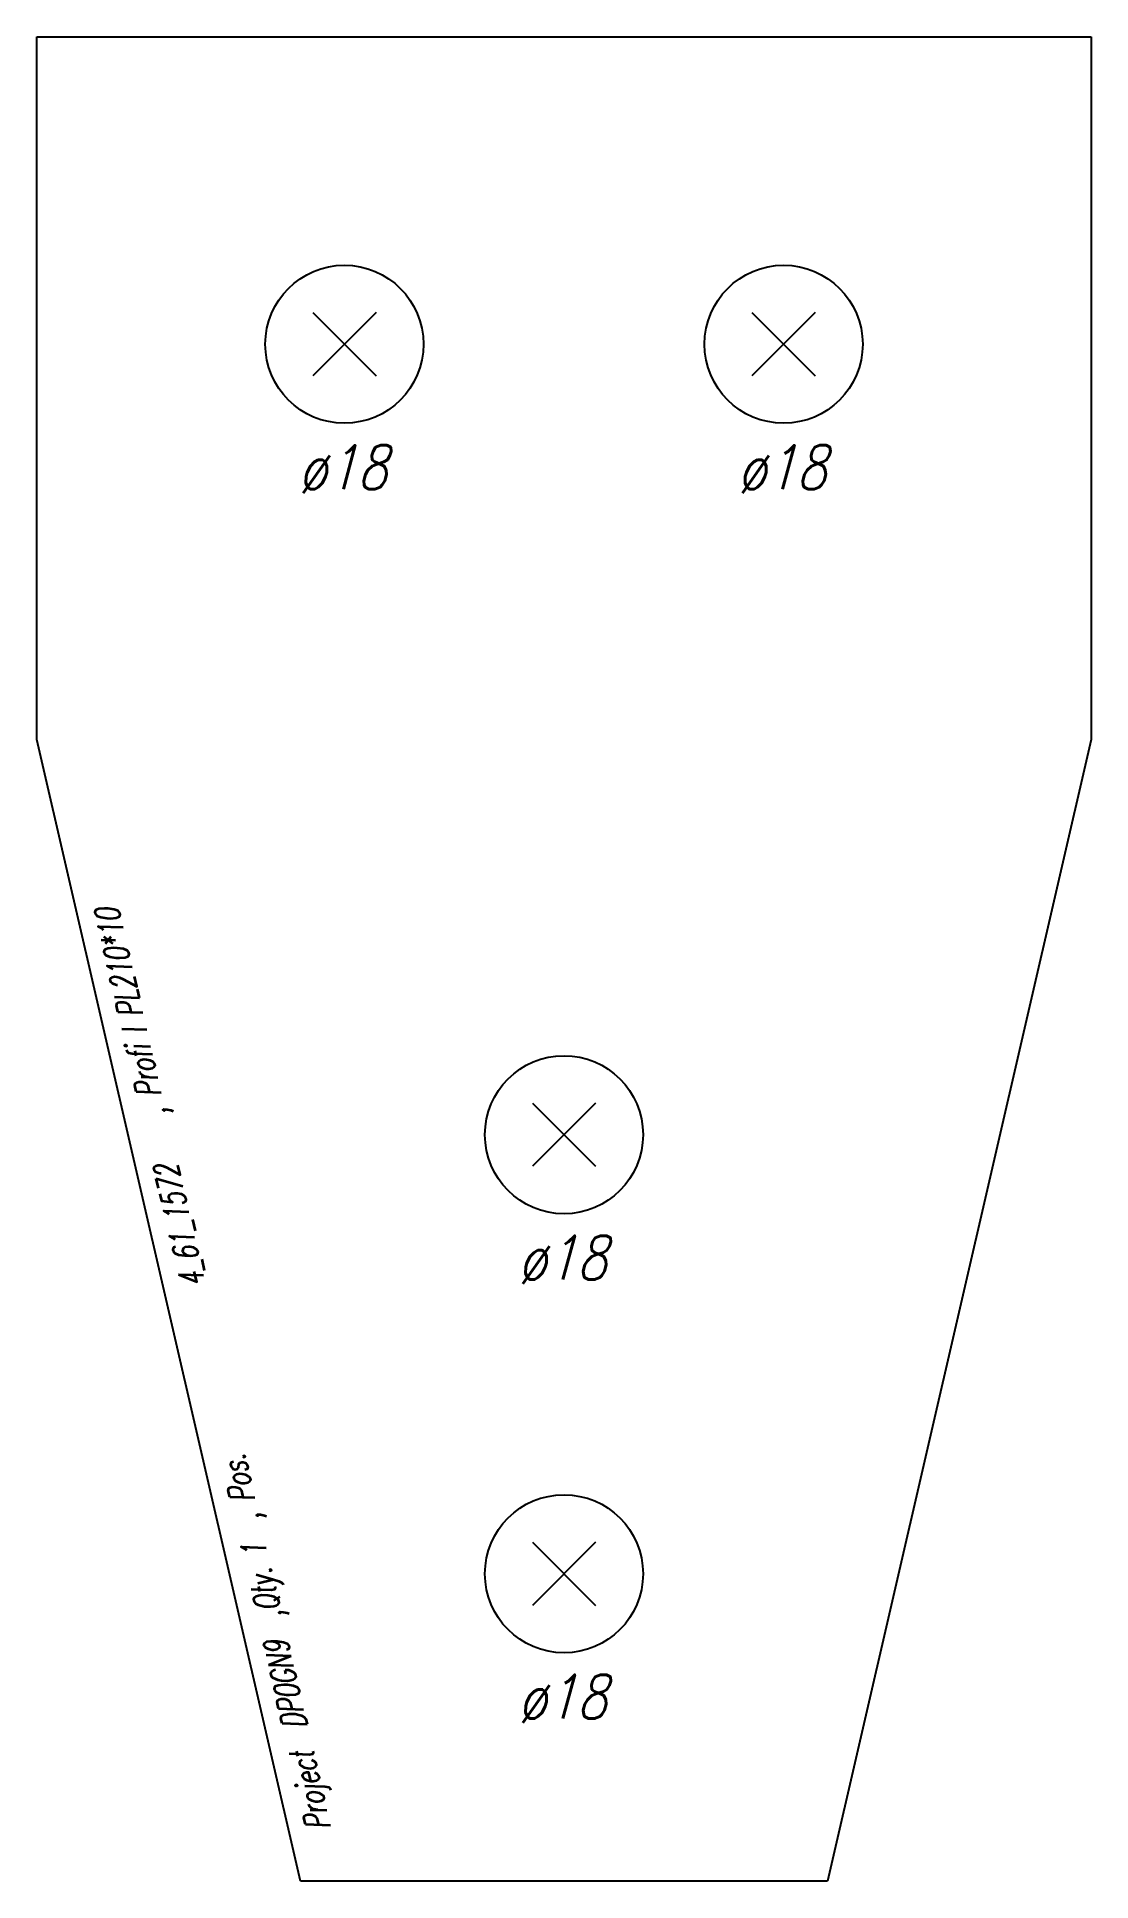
# Model space of a CAD drawing. Extents: x 0 to 120, y -105 to 105.
import ezdxf

# ---------------------------------------------------------------- set-up
doc = ezdxf.new("R2010")
doc.units = 0
doc.header["$LTSCALE"] = 10
for name, color, linetype in [('BEZ_SCHRAUBEN', 7, 'CONTINUOUS'), ('SCHRAUBEN', 7, 'CONTINUOUS'), ('TEILE', 7, 'CONTINUOUS'), ('UNTERSCHRIFT', 7, 'CONTINUOUS')]:
    doc.layers.add(name, color=color, linetype=linetype)
doc.styles.get("Standard").update_dxf_attribs({"font": 'ROMANS'})

msp = doc.modelspace()

# ---------------------------------------------------------------- linework, layer by layer
at = {"layer": 'SCHRAUBEN', "color": 6}
for p, q in [((38.600002, 73.610008), (31.399998, 66.410004)), ((31.399998, 73.610008), (38.600002, 66.410004)), ((88.599998, 73.610008), (81.400002, 66.410004)), ((81.400002, 73.610008), (88.599998, 66.410004)), ((63.600002, -16.410002), (56.399998, -23.610001)), ((56.399998, -16.410002), (63.600002, -23.610001)), ((63.600002, -66.410004), (56.399998, -73.610008)), ((56.399998, -66.410004), (63.600002, -73.610008))]:
    msp.add_line(p, q, dxfattribs=at)
at = {"layer": 'SCHRAUBEN', "color": 2}
for centre in [(35, 70.010002), (85, 70.010002), (60, -20.010002), (60, -70.010002)]:
    msp.add_circle(centre, 9, dxfattribs=at)
at = {"layer": 'TEILE', "color": 2}
for p, q in [((0, 25.010002), (0, 105.010002)), ((0, 105.010002), (120, 105.010002)), ((120, 105.010002), (120, 25.010002)), ((30.000031, -105.010002), (0, 25.010002)), ((120, 25.010002), (89.999969, -105.010002)), ((89.999969, -105.010002), (30.000031, -105.010002))]:
    msp.add_line(p, q, dxfattribs=at)

# ---------------------------------------------------------------- texts
at = {"layer": 'BEZ_SCHRAUBEN', "color": 2, "oblique": 15, "width": 0.8}
for p in [(27, 53.510002), (77, 53.510002), (52, -36.510002), (52, -86.510002)]:
    msp.add_text(' ø18', height=5, dxfattribs=at).set_placement(p)
at = {"layer": 'UNTERSCHRIFT', "color": 2, "oblique": 15, "width": 0.7}
for s, rotation, p in [('  , Profi l PL210*10', 102.992638, (15.300492, -20.174902)), ('4_61_1572', 102.992638, (19.195618, -37.056358)), ('Project  DP0GN9  ,Qty. 1  , Pos. ', 102.992645, (33.477745, -98.95504))]:
    msp.add_text(s, height=2.75, rotation=rotation, dxfattribs=at).set_placement(p)

doc.saveas('drawing.dxf')
